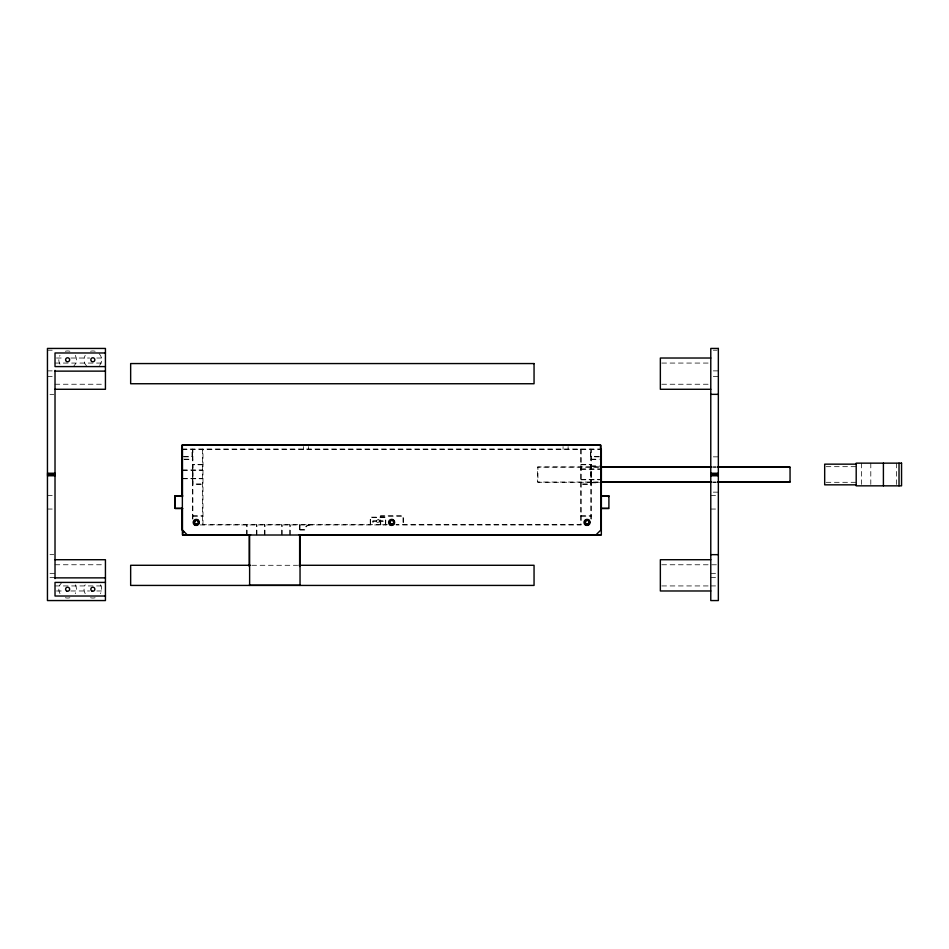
<?xml version="1.0" encoding="UTF-8"?>
<svg xmlns="http://www.w3.org/2000/svg" width="949" height="949" viewBox="0 0 949 949"><rect width="100%" height="100%" fill="white"/><g stroke="black" fill="none" stroke-linecap="round" stroke-linejoin="round"><path stroke-width="0.71" stroke-dasharray="4.75 3.56" d="M192.481 518.901L192.481 449.067M192.884 519.115L192.884 449.292M202.564 449.067L202.564 524.714L387.406 524.714M202.979 524.927L202.979 449.292M246.693 534.797L246.693 524.714M247.096 535.011L247.096 524.927M256.527 534.797L256.527 524.714M256.93 535.011L256.93 524.927M264.593 534.797L264.593 524.714M264.996 535.011L264.996 524.927M281.734 534.797L281.734 524.714M282.138 535.011L282.138 524.927M289.801 534.797L289.801 524.714M290.216 535.011L290.216 524.927M380.312 524.714L380.312 515.888L403.005 515.888L403.005 524.714M380.727 524.927L380.727 516.102L403.42 516.102L403.42 524.927M580.752 449.067L580.752 524.714L395.923 524.714M581.168 449.292L581.168 524.927L396.326 524.927M590.847 518.901L590.847 449.067M591.251 519.115L591.251 449.292M47.45 350.205L55.018 350.205M713.304 350.205L717.076 350.205M56.454 358.022L63.654 358.022M70.867 358.022L89.586 358.022M96.798 358.022L105.434 358.022M55.018 363.064L102.563 363.064M661.797 363.064L710.777 363.064M47.45 370.881L53.749 370.881M713.304 370.881L718.346 370.881M47.45 376.421L53.749 376.421M713.304 376.421L718.346 376.421M55.018 384.238L102.563 384.238M661.797 384.238L710.777 384.238M49.977 394.345L53.749 394.345M181.947 449.067L600.48 449.067M182.362 449.292L600.883 449.292M183.394 456.635L192.03 456.635L192.03 449.067M599.033 456.635L590.397 456.635L590.397 449.067M183.798 456.849L192.445 456.849L192.445 449.292M599.448 456.849L590.8 456.849L590.8 449.292M713.304 456.849L718.346 456.849M183.833 459.162L192.481 459.162M590.847 459.162L599.483 459.162M184.248 459.375L192.884 459.375M591.251 459.375L598.451 459.375M202.564 464.536L192.481 464.536L192.481 484.026L202.564 484.026M580.752 464.536L590.847 464.536L590.847 484.026L580.752 484.026M202.979 464.761L192.884 464.761L192.884 484.239L202.979 484.239M581.168 464.761L591.251 464.761L591.251 484.239L581.168 484.239M590.847 465.983L599.483 465.983M591.251 466.196L598.451 466.196M826.116 466.683L856.2 466.683M599.436 466.932L537.514 466.932L537.514 482.056L599.436 482.056M712.972 466.932L715.926 466.932M598.38 467.145L537.929 467.145L537.929 482.27L598.38 482.27M713.375 467.145L716.329 467.145M580.752 468.984L600.931 468.984M581.168 469.209L601.334 469.209M182.398 470.016L202.564 470.016M182.801 470.241L202.979 470.241M182.398 478.545L202.564 478.545M182.801 478.759L202.979 478.759M580.752 479.577L600.931 479.577M581.168 479.791L601.334 479.791M712.972 482.056L715.926 482.056M713.375 482.27L716.329 482.27M826.116 482.306L856.2 482.306M590.847 482.59L599.483 482.59M591.251 482.804L598.451 482.804M713.304 492.151L718.346 492.151M47.45 495.425L55.018 495.425M710.777 495.425L718.346 495.425M47.45 509.044L55.018 509.044M710.777 509.044L718.346 509.044M192.481 515.888L202.564 515.888M580.752 515.888L590.847 515.888M192.884 516.102L202.979 516.102M581.168 516.102L591.251 516.102M376.279 520.93L372.755 520.93L372.755 524.714M379.303 520.93A1.518 1.518 0 0 1 377.038 522.235A1.518 1.518 0 0 1 377.038 519.613A1.518 1.518 0 0 1 379.303 520.93L382.838 520.93L382.838 524.714M376.694 521.143L373.159 521.143L373.159 524.927M379.719 521.143A1.518 1.518 0 0 0 377.441 519.838A1.518 1.518 0 0 0 377.441 522.448A1.518 1.518 0 0 0 379.719 521.143L383.242 521.143L383.242 524.927M200.097 524.927L386.397 524.927M299.635 529.756L304.676 529.756A5.042 5.042 0 0 1 309.718 524.714M300.038 529.969L305.092 529.969A5.042 5.042 0 0 1 310.133 524.927M49.977 554.655L53.749 554.655M55.018 564.762L102.563 564.762M661.797 564.762L717.076 564.785M251.817 565.284L297.63 565.284M49.977 573.338L55.018 573.338M710.777 573.338L717.076 573.338M49.977 577.372L55.018 577.372M710.777 577.372L717.076 577.372M55.018 585.936L102.563 585.936M661.797 585.936L709.342 585.936M710.777 585.924L717.076 585.924M56.454 590.978L63.654 590.978M70.867 590.978L89.586 590.978M96.798 590.978L102.563 590.978M896.508 463.148L896.508 485.841M870.802 463.148L870.802 484.417M861.502 463.148L861.502 484.417M568.107 446.599L568.107 449.292M563.065 446.599L563.065 449.292M385.769 524.927L385.769 517.359L370.644 517.359L370.644 524.927M385.353 524.714L385.353 517.146L370.229 517.146L370.229 524.714M308.425 446.599L308.425 449.292M303.372 446.599L303.372 449.292M300.038 524.927L300.038 532.484M299.635 524.714L299.635 532.27M99.076 353.538A8.826 8.826 0 0 1 99.076 366.017M86.596 366.017A8.826 8.826 0 0 1 85.196 355.365M90.546 351.26A8.826 8.826 0 0 1 95.114 351.26M75.268 355.365A8.826 8.826 0 0 1 73.856 366.017M59.977 364.191A8.826 8.826 0 0 1 59.977 355.365M65.339 351.26A8.826 8.826 0 0 1 69.906 351.26M100.475 584.809A8.826 8.826 0 0 1 100.475 593.635M95.114 597.74A8.826 8.826 0 0 1 90.546 597.74M85.196 593.635A8.826 8.826 0 0 1 85.196 584.809M75.268 584.809A8.826 8.826 0 0 1 75.268 593.635M69.906 597.74A8.826 8.826 0 0 1 65.339 597.74M59.977 593.635A8.826 8.826 0 0 1 61.377 582.983"/><path stroke-width="1.42" d="M182.398 508.617L182.398 534.797L250.631 534.797M182.398 496.979L182.398 449.067M601.334 449.292L601.334 535.011L182.801 535.011L182.801 530.645M595.842 535.011L600.883 529.969L600.883 445.259L182.362 445.259L182.362 529.969L187.404 535.011M105.434 352.981L55.018 352.981L55.018 366.587L105.434 366.587M710.777 358.022L660.35 358.022L660.35 389.28L710.777 389.28M55.018 371.13L105.434 371.13M55.018 389.28L105.434 389.28L105.434 348.437L47.45 348.437L47.45 600.563L105.434 600.563L105.434 559.72L55.018 559.72M710.777 394.345L718.346 394.345M856.2 464.156L824.681 464.156L824.681 484.832L856.2 484.832M600.919 466.932L711.501 466.932M717.397 466.932L789.639 466.932L789.639 467.584M601.322 467.145L711.904 467.145M717.8 467.145L790.054 467.145L790.054 482.27L717.8 482.27M47.45 473.243L55.018 473.243M710.777 473.243L718.346 473.243M47.45 474.5L55.018 474.5M710.777 474.5L718.346 474.5M47.45 475.757L55.018 475.757M710.777 475.757L718.346 475.757M600.919 482.056L711.501 482.056M717.397 482.056L789.639 482.056L789.639 481.404M601.322 482.27L711.904 482.27M182.398 495.71L174.83 495.71L174.83 508.32L182.398 508.32M600.931 495.71L608.487 495.71L608.487 496.92M182.801 495.936L175.245 495.936L175.245 508.534L182.801 508.534M600.931 508.32L608.487 508.32M585.355 524.927A3.025 3.025 0 0 0 590.041 522.579A3.025 3.025 0 0 0 585.663 519.696A3.025 3.025 0 0 0 585.355 524.927L588.368 524.927M299.232 534.797L600.931 534.797M710.777 554.655L718.346 554.655M710.777 559.72L660.35 559.72L660.35 590.978L710.777 590.978M250.346 565.284L130.654 565.284L130.654 585.426L534.05 585.426L534.05 565.284L299.101 565.284M55.018 577.87L105.434 577.87M105.434 582.413L55.018 582.413L55.018 596.019L105.434 596.019M249.207 585.225L299.635 585.225M183.964 531.772L181.947 529.756L181.947 507.822M899.023 463.148L899.023 485.841M883.4 463.148L883.4 485.841M601.334 466.196L601.334 482.804M600.48 449.423L600.48 445.034L181.947 445.034L181.947 496.161M300.038 535.011L300.038 585.438M299.635 534.797L299.635 566.494M249.623 535.011L249.623 585.438M249.207 534.797L249.207 566.494M55.018 370.395L55.018 578.605M195.743 520.242A2.017 2.017 0 0 1 198.246 522.543A2.017 2.017 0 0 1 195.103 523.836A2.017 2.017 0 0 1 195.257 520.443M197.333 519.566A3.025 3.025 0 0 1 195.814 525.212M393.835 520.681A3.025 3.025 0 0 1 391.213 525.212M392.732 519.566A3.025 3.025 0 0 1 393.349 520.052M589.234 520.681A3.025 3.025 0 0 1 585.83 525.105M588.119 519.566A3.025 3.025 0 0 1 588.878 520.182M718.346 348.437L710.777 348.437L710.777 600.563L718.346 600.563L718.346 348.437M534.05 363.562L130.654 363.562L130.654 383.74L534.05 383.74L534.05 363.562M901.55 463.148L856.2 463.148L856.2 485.841L901.55 485.841L901.55 463.148M608.902 495.936L601.334 495.936L601.334 508.534L608.902 508.534L608.902 495.936M66.608 361.533A2.017 2.017 0 0 0 69.633 359.778A2.017 2.017 0 0 0 66.608 358.034A2.017 2.017 0 0 0 66.608 361.533M91.828 361.533A2.017 2.017 0 0 0 94.853 359.778A2.017 2.017 0 0 0 91.828 358.034A2.017 2.017 0 0 0 91.828 361.533M66.608 590.966A2.017 2.017 0 0 0 69.633 589.222A2.017 2.017 0 0 0 66.608 587.467A2.017 2.017 0 0 0 66.608 590.966M91.828 590.966A2.017 2.017 0 0 0 94.853 589.222A2.017 2.017 0 0 0 91.828 587.467A2.017 2.017 0 0 0 91.828 590.966M390.656 523.931A2.017 2.017 0 0 0 393.681 522.187A2.017 2.017 0 0 0 390.656 520.443A2.017 2.017 0 0 0 390.656 523.931M586.055 523.931A2.017 2.017 0 0 0 589.08 522.187A2.017 2.017 0 0 0 586.055 520.443A2.017 2.017 0 0 0 586.055 523.931M195.66 524.156A2.017 2.017 0 0 0 198.685 522.401A2.017 2.017 0 0 0 195.66 520.657A2.017 2.017 0 0 0 195.66 524.156M391.059 524.156A2.017 2.017 0 0 0 394.084 522.401A2.017 2.017 0 0 0 391.059 520.657A2.017 2.017 0 0 0 391.059 524.156M586.458 524.156A2.017 2.017 0 0 0 589.483 522.401A2.017 2.017 0 0 0 586.458 520.657A2.017 2.017 0 0 0 586.458 524.156M194.462 524.868A3.025 3.025 0 0 0 199.231 522.697A3.025 3.025 0 0 0 194.972 519.649A3.025 3.025 0 0 0 194.462 524.868M390.11 525.022A3.025 3.025 0 0 0 394.642 522.401A3.025 3.025 0 0 0 390.11 519.779A3.025 3.025 0 0 0 390.11 525.022"/></g></svg>
